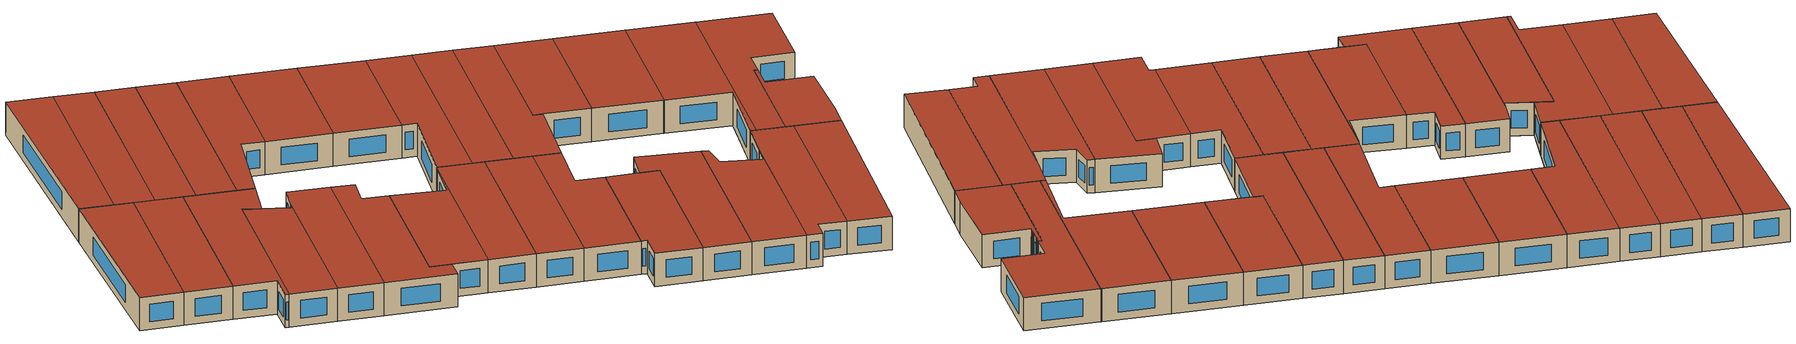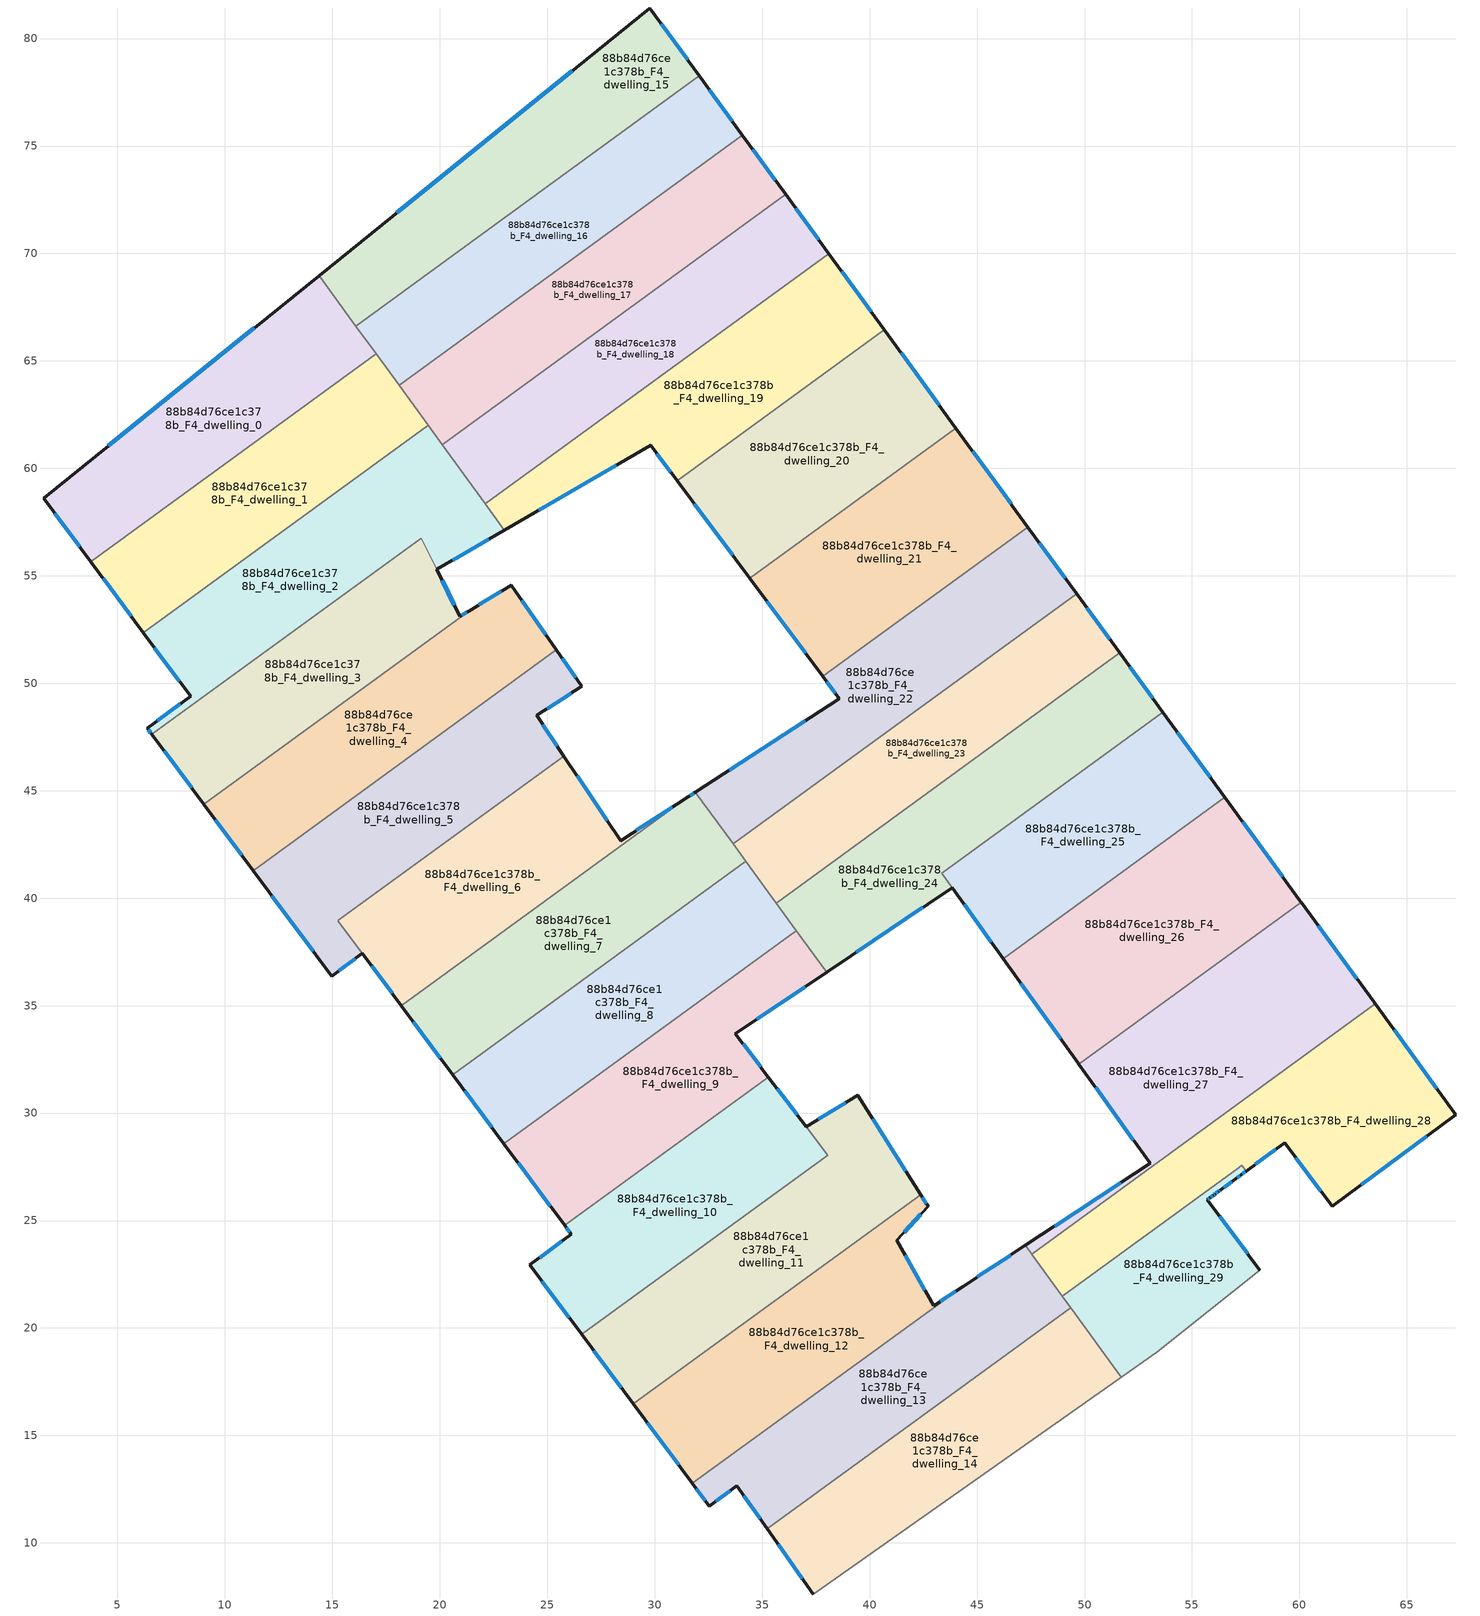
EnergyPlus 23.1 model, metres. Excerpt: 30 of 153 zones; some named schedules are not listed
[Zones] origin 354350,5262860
88b84d76ce1c378b_F4_dwelling_0
 floor to 88b84d76ce1c378b_F3_dwelling_0 (EU_floor_Construction): 14.38,68.97 17.04,65.33 3.76,55.65 1.56,58.61 z12
 wall outside (EU_wall_Construction): 14.38,68.97 1.56,58.61 3.76,55.65 z12:15
 wall to 88b84d76ce1c378b_F4_dwelling_1 (EU_wall_Construction): 3.76,55.65 17.04,65.33 z12:15
 wall to 88b84d76ce1c378b_F4_dwelling_15 (EU_wall_Construction): 16.09,66.62 14.38,68.97 z12:15
 wall to 88b84d76ce1c378b_F4_dwelling_16 (EU_wall_Construction): 17.04,65.33 16.09,66.62 z12:15
 window (EU_Window_Construction): 2.08,57.91 3.24,56.35 / 11.37,66.54 4.57,61.04 z12.7:14.3
 roof outside (EU_roof_Construction): 17.04,65.33 14.38,68.97 1.56,58.61 3.76,55.65 z15
88b84d76ce1c378b_F4_dwelling_1
 floor to 88b84d76ce1c378b_F3_dwelling_1 (EU_floor_Construction): 17.04,65.33 19.46,62.01 6.21,52.36 3.76,55.65 z12
 wall outside (EU_wall_Construction): 3.76,55.65 6.21,52.36 z12:15
 wall to 88b84d76ce1c378b_F4_dwelling_2 (EU_wall_Construction): 6.21,52.36 19.46,62.01 z12:15
 wall to 88b84d76ce1c378b_F4_dwelling_17 (EU_wall_Construction): 19.46,62.01 18.1,63.87 z12:15
 wall to 88b84d76ce1c378b_F4_dwelling_16 (EU_wall_Construction): 18.1,63.87 17.04,65.33 z12:15
 window (EU_Window_Construction): 4.33,54.88 5.63,53.13 z12.7:14.3
 roof outside (EU_roof_Construction): 19.46,62.01 17.04,65.33 3.76,55.65 6.21,52.36 z15
88b84d76ce1c378b_F4_dwelling_10
 floor to 88b84d76ce1c378b_F3_dwelling_10 (EU_floor_Construction): 37.05,29.37 38.05,28.05 26.59,19.71 24.19,22.94 26.12,24.36 25.81,24.77 35.29,31.67 z12
 wall outside (EU_wall_Construction): 25.81,24.77 26.12,24.36 24.19,22.94 26.59,19.71 / 37.04,29.37 35.29,31.67 z12:15
 wall to 88b84d76ce1c378b_F4_dwelling_9 (EU_wall_Construction): 35.29,31.67 25.81,24.77 z12:15
 wall to 88b84d76ce1c378b_F4_dwelling_11 (EU_wall_Construction): 26.59,19.71 38.05,28.05 37.05,29.37 z12:15
 window (EU_Window_Construction): 24.75,22.18 26.03,20.46 / 25.66,24.02 24.64,23.27 / 25.88,24.67 26.04,24.45 / 36.63,29.91 35.7,31.13 z12.7:14.3
 roof outside (EU_roof_Construction): 38.05,28.05 37.05,29.37 35.29,31.67 25.81,24.77 26.12,24.36 24.19,22.94 26.59,19.71 z15
88b84d76ce1c378b_F4_dwelling_11
 floor to 88b84d76ce1c378b_F3_dwelling_11 (EU_floor_Construction): 39.45,30.82 42.37,26.2 29,16.46 26.59,19.71 38.05,28.05 37.05,29.37 z12
 wall outside (EU_wall_Construction): 26.59,19.71 29,16.46 / 42.37,26.2 39.45,30.82 37.05,29.37 z12:15
 wall to 88b84d76ce1c378b_F4_dwelling_12 (EU_wall_Construction): 29,16.46 42.37,26.2 z12:15
 window (EU_Window_Construction): 27.16,18.94 28.44,17.23 / 38.88,30.48 37.61,29.71 / 41.69,27.29 40.13,29.74 z12.7:14.3
 roof outside (EU_roof_Construction): 42.37,26.2 39.45,30.82 37.05,29.37 38.05,28.05 26.59,19.71 29,16.46 z15
88b84d76ce1c378b_F4_dwelling_12
 floor to 88b84d76ce1c378b_F3_dwelling_12 (EU_floor_Construction): 42.72,25.66 41.26,24.09 42.98,21.04 44.33,21.92 31.75,12.76 29,16.46 42.37,26.2 z12
 wall outside (EU_wall_Construction): 44.33,21.92 42.98,21.04 41.26,24.09 42.72,25.66 42.37,26.2 / 29,16.46 31.75,12.76 z12:15
 wall to 88b84d76ce1c378b_F4_dwelling_13 (EU_wall_Construction): 31.75,12.76 44.33,21.92 z12:15
 window (EU_Window_Construction): 41.6,24.46 42.38,25.29 / 42.58,21.75 41.67,23.37 / 44.01,21.71 43.3,21.24 / 29.65,15.59 31.11,13.63 / 42.64,25.78 42.45,26.07 z12.7:14.3
 roof outside (EU_roof_Construction): 42.98,21.04 41.26,24.09 42.72,25.66 42.37,26.2 29,16.46 31.75,12.76 44.33,21.92 z15
88b84d76ce1c378b_F4_dwelling_13
 floor to 88b84d76ce1c378b_F3_dwelling_13 (EU_floor_Construction): 47.25,23.84 49.37,20.94 35.23,10.65 33.82,12.66 32.54,11.71 31.75,12.76 44.33,21.92 z12
 wall outside (EU_wall_Construction): 47.25,23.84 44.33,21.92 / 31.75,12.76 32.54,11.71 33.82,12.66 35.23,10.65 z12:15
 wall to 88b84d76ce1c378b_F4_dwelling_14 (EU_wall_Construction): 35.23,10.65 49.37,20.94 z12:15
 wall to 88b84d76ce1c378b_F4_dwelling_28 (EU_wall_Construction): 48.97,21.48 47.55,23.44 z12:15
 wall to 88b84d76ce1c378b_F4_dwelling_27 (EU_wall_Construction): 47.55,23.44 47.52,23.48 47.25,23.84 z12:15
 wall to 88b84d76ce1c378b_F4_dwelling_29 (EU_wall_Construction): 49.37,20.94 48.97,21.48 z12:15
 window (EU_Window_Construction): 46.56,23.39 45.01,22.37 / 34.15,12.19 34.9,11.12 / 32.84,11.93 33.52,12.43 / 31.94,12.52 32.35,11.96 z12.7:14.3
 roof outside (EU_roof_Construction): 49.37,20.94 47.25,23.84 44.33,21.92 31.75,12.76 32.54,11.71 33.82,12.66 35.23,10.65 z15
88b84d76ce1c378b_F4_dwelling_14
 floor to 88b84d76ce1c378b_F3_dwelling_14 (EU_floor_Construction): 49.37,20.94 51.72,17.71 37.37,7.62 35.23,10.65 z12
 wall outside (EU_wall_Construction): 35.23,10.65 37.37,7.62 z12:15
 wall adiabatic (EU_wall_Construction): 37.37,7.62 51.72,17.71 z12:15
 wall to 88b84d76ce1c378b_F4_dwelling_29 (EU_wall_Construction): 51.72,17.71 49.37,20.94 z12:15
 window (EU_Window_Construction): 35.74,9.94 36.87,8.33 z12.7:14.3
 roof outside (EU_roof_Construction): 51.72,17.71 49.37,20.94 35.23,10.65 37.37,7.62 z15
88b84d76ce1c378b_F4_dwelling_15
 floor to 88b84d76ce1c378b_F3_dwelling_15 (EU_floor_Construction): 29.77,81.42 32.08,78.26 16.09,66.62 14.38,68.97 z12
 wall outside (EU_wall_Construction): 32.08,78.26 29.77,81.42 14.38,68.97 z12:15
 wall to 88b84d76ce1c378b_F4_dwelling_16 (EU_wall_Construction): 16.09,66.62 32.08,78.26 z12:15
 window (EU_Window_Construction): 26.16,78.5 17.99,71.9 / 31.53,79.01 30.31,80.68 z12.7:14.3
 roof outside (EU_roof_Construction): 32.08,78.26 29.77,81.42 14.38,68.97 16.09,66.62 z15
88b84d76ce1c378b_F4_dwelling_16
 floor to 88b84d76ce1c378b_F3_dwelling_16 (EU_floor_Construction): 32.08,78.26 34.08,75.51 18.1,63.87 16.09,66.62 z12
 wall outside (EU_wall_Construction): 34.08,75.51 32.08,78.26 z12:15
 wall to 88b84d76ce1c378b_F4_dwelling_17 (EU_wall_Construction): 18.1,63.87 34.08,75.51 z12:15
 window (EU_Window_Construction): 33.61,76.15 32.55,77.62 z12.7:14.3
 roof outside (EU_roof_Construction): 34.08,75.51 32.08,78.26 16.09,66.62 18.1,63.87 z15
88b84d76ce1c378b_F4_dwelling_17
 floor to 88b84d76ce1c378b_F3_dwelling_17 (EU_floor_Construction): 34.08,75.51 36.09,72.75 20.11,61.11 18.1,63.87 z12
 wall outside (EU_wall_Construction): 36.09,72.75 34.08,75.51 z12:15
 wall to 88b84d76ce1c378b_F4_dwelling_18 (EU_wall_Construction): 20.11,61.11 36.09,72.75 z12:15
 wall to 88b84d76ce1c378b_F4_dwelling_2 (EU_wall_Construction): 19.46,62.01 20.11,61.11 z12:15
 window (EU_Window_Construction): 35.62,73.4 34.55,74.86 z12.7:14.3
 roof outside (EU_roof_Construction): 36.09,72.75 34.08,75.51 18.1,63.87 20.11,61.11 z15
88b84d76ce1c378b_F4_dwelling_18
 floor to 88b84d76ce1c378b_F3_dwelling_18 (EU_floor_Construction): 36.09,72.75 38.1,70 22.12,58.35 20.11,61.11 z12
 wall outside (EU_wall_Construction): 38.1,70 36.09,72.75 z12:15
 wall to 88b84d76ce1c378b_F4_dwelling_19 (EU_wall_Construction): 22.12,58.35 38.1,70 z12:15
 wall to 88b84d76ce1c378b_F4_dwelling_2 (EU_wall_Construction): 20.11,61.11 22.12,58.35 z12:15
 window (EU_Window_Construction): 37.63,70.64 36.56,72.1 z12.7:14.3
 roof outside (EU_roof_Construction): 38.1,70 36.09,72.75 20.11,61.11 22.12,58.35 z15
88b84d76ce1c378b_F4_dwelling_19
 floor to 88b84d76ce1c378b_F3_dwelling_19 (EU_floor_Construction): 38.1,70 40.68,66.45 31.04,59.43 29.82,61.07 23.01,57.13 22.12,58.35 z12
 wall outside (EU_wall_Construction): 40.68,66.45 38.1,70 / 23.01,57.13 29.82,61.07 31.04,59.43 z12:15
 wall to 88b84d76ce1c378b_F4_dwelling_20 (EU_wall_Construction): 31.04,59.43 40.68,66.45 z12:15
 wall to 88b84d76ce1c378b_F4_dwelling_2 (EU_wall_Construction): 22.12,58.35 23.01,57.13 z12:15
 window (EU_Window_Construction): 40.07,67.28 38.7,69.16 / 30.1,60.69 30.75,59.82 / 24.61,58.06 28.22,60.15 z12.7:14.3
 roof outside (EU_roof_Construction): 40.68,66.45 38.1,70 22.12,58.35 23.01,57.13 29.82,61.07 31.04,59.43 z15
88b84d76ce1c378b_F4_dwelling_2
 floor to 88b84d76ce1c378b_F3_dwelling_2 (EU_floor_Construction): 19.46,62.01 23.01,57.13 19.86,55.3 19.15,56.76 6.6,47.62 6.39,47.91 8.4,49.41 6.21,52.36 z12
 wall outside (EU_wall_Construction): 19.86,55.3 23.01,57.13 / 6.21,52.36 8.4,49.41 6.39,47.91 6.6,47.62 z12:15
 wall to 88b84d76ce1c378b_F4_dwelling_3 (EU_wall_Construction): 19.15,56.76 19.86,55.3 / 6.6,47.62 19.14,56.75 z12:15
 window (EU_Window_Construction): 20.6,55.73 22.27,56.7 / 6.44,47.84 6.55,47.69 / 7.93,49.06 6.86,48.26 / 6.72,51.66 7.88,50.1 z12.7:14.3
 roof outside (EU_roof_Construction): 19.86,55.3 23.01,57.13 19.46,62.01 6.21,52.36 8.4,49.41 6.39,47.91 6.6,47.62 19.15,56.76 z15
88b84d76ce1c378b_F4_dwelling_20
 floor to 88b84d76ce1c378b_F3_dwelling_20 (EU_floor_Construction): 40.68,66.45 44.02,61.87 34.42,54.88 31.04,59.43 z12
 wall outside (EU_wall_Construction): 31.04,59.43 34.42,54.88 / 44.02,61.87 40.68,66.45 z12:15
 wall to 88b84d76ce1c378b_F4_dwelling_21 (EU_wall_Construction): 34.42,54.88 44.02,61.87 z12:15
 window (EU_Window_Construction): 31.83,58.36 33.63,55.95 / 43.23,62.95 41.46,65.38 z12.7:14.3
 roof outside (EU_roof_Construction): 44.02,61.87 40.68,66.45 31.04,59.43 34.42,54.88 z15
88b84d76ce1c378b_F4_dwelling_21
 floor to 88b84d76ce1c378b_F3_dwelling_21 (EU_floor_Construction): 44.02,61.87 47.37,57.27 37.82,50.32 34.42,54.88 z12
 wall outside (EU_wall_Construction): 34.42,54.88 37.82,50.32 / 47.37,57.27 44.02,61.87 z12:15
 wall to 88b84d76ce1c378b_F4_dwelling_22 (EU_wall_Construction): 37.82,50.32 47.37,57.27 z12:15
 window (EU_Window_Construction): 35.22,53.81 37.02,51.39 / 46.58,58.35 44.8,60.79 z12.7:14.3
 roof outside (EU_roof_Construction): 47.37,57.27 44.02,61.87 34.42,54.88 37.82,50.32 z15
88b84d76ce1c378b_F4_dwelling_22
 floor to 88b84d76ce1c378b_F3_dwelling_22 (EU_floor_Construction): 47.37,57.27 49.63,54.17 33.65,42.53 31.89,44.93 38.58,49.29 37.82,50.32 z12
 wall outside (EU_wall_Construction): 49.63,54.17 47.37,57.27 / 37.82,50.32 38.58,49.29 31.89,44.93 z12:15
 wall to 88b84d76ce1c378b_F4_dwelling_23 (EU_wall_Construction): 33.65,42.53 49.63,54.17 z12:15
 wall to 88b84d76ce1c378b_F4_dwelling_7 (EU_wall_Construction): 31.89,44.93 33.65,42.53 z12:15
 window (EU_Window_Construction): 49.1,54.89 47.9,56.54 / 37.01,48.27 33.46,45.96 / 38,50.08 38.4,49.53 z12.7:14.3
 roof outside (EU_roof_Construction): 49.63,54.17 47.37,57.27 37.82,50.32 38.58,49.29 31.89,44.93 33.65,42.53 z15
88b84d76ce1c378b_F4_dwelling_23
 floor to 88b84d76ce1c378b_F3_dwelling_23 (EU_floor_Construction): 49.63,54.17 51.64,51.41 35.65,39.77 33.65,42.53 z12
 wall outside (EU_wall_Construction): 51.64,51.41 49.63,54.17 z12:15
 wall to 88b84d76ce1c378b_F4_dwelling_24 (EU_wall_Construction): 35.65,39.77 51.64,51.41 z12:15
 wall to 88b84d76ce1c378b_F4_dwelling_8 (EU_wall_Construction): 34.23,41.73 35.65,39.77 z12:15
 wall to 88b84d76ce1c378b_F4_dwelling_7 (EU_wall_Construction): 33.65,42.52 34.23,41.72 z12:15
 window (EU_Window_Construction): 51.16,52.06 50.1,53.52 z12.7:14.3
 roof outside (EU_roof_Construction): 51.64,51.41 49.63,54.17 33.65,42.53 35.65,39.77 z15
88b84d76ce1c378b_F4_dwelling_24
 floor to 88b84d76ce1c378b_F3_dwelling_24 (EU_floor_Construction): 51.64,51.41 53.64,48.65 43.36,41.17 43.84,40.5 38,36.55 35.65,39.77 z12
 wall outside (EU_wall_Construction): 53.64,48.65 51.64,51.41 / 38,36.55 43.84,40.5 z12:15
 wall to 88b84d76ce1c378b_F4_dwelling_25 (EU_wall_Construction): 43.84,40.5 43.36,41.17 53.64,48.65 z12:15
 wall to 88b84d76ce1c378b_F4_dwelling_9 (EU_wall_Construction): 36.58,38.49 38,36.55 z12:15
 wall to 88b84d76ce1c378b_F4_dwelling_8 (EU_wall_Construction): 35.65,39.77 36.58,38.49 z12:15
 window (EU_Window_Construction): 53.17,49.3 52.11,50.76 / 39.37,37.48 42.47,39.57 z12.7:14.3
 roof outside (EU_roof_Construction): 43.84,40.5 43.36,41.17 53.64,48.65 51.64,51.41 35.65,39.77 38,36.55 z15
88b84d76ce1c378b_F4_dwelling_25
 floor to 88b84d76ce1c378b_F3_dwelling_25 (EU_floor_Construction): 53.64,48.65 56.53,44.69 46.22,37.18 43.36,41.17 z12
 wall outside (EU_wall_Construction): 56.53,44.69 53.64,48.65 / 43.84,40.49 46.22,37.18 z12:15
 wall to 88b84d76ce1c378b_F4_dwelling_26 (EU_wall_Construction): 46.22,37.18 56.53,44.69 z12:15
 window (EU_Window_Construction): 55.85,45.62 54.32,47.72 / 44.4,39.71 45.66,37.96 z12.7:14.3
 roof outside (EU_roof_Construction): 56.53,44.69 53.64,48.65 43.36,41.17 46.22,37.18 z15
88b84d76ce1c378b_F4_dwelling_26
 floor to 88b84d76ce1c378b_F3_dwelling_26 (EU_floor_Construction): 56.53,44.69 60.05,39.86 60.08,39.82 49.73,32.28 49.71,32.32 46.22,37.18 z12
 wall outside (EU_wall_Construction): 46.22,37.18 49.71,32.32 49.73,32.28 / 60.08,39.82 60.05,39.86 56.53,44.69 z12:15
 wall to 88b84d76ce1c378b_F4_dwelling_27 (EU_wall_Construction): 49.73,32.28 60.08,39.82 z12:15
 window (EU_Window_Construction): 47.04,36.04 48.89,33.46 / 59.22,40.99 57.36,43.55 z12.7:14.3
 roof outside (EU_roof_Construction): 60.08,39.82 60.05,39.86 56.53,44.69 46.22,37.18 49.71,32.32 49.73,32.28 z15
88b84d76ce1c378b_F4_dwelling_27
 floor to 88b84d76ce1c378b_F3_dwelling_27 (EU_floor_Construction): 60.08,39.82 63.47,35.16 63.5,35.12 63.53,35.08 47.55,23.44 47.52,23.48 47.25,23.84 53.05,27.66 49.73,32.28 z12
 wall outside (EU_wall_Construction): 49.73,32.28 53.05,27.66 47.25,23.84 / 63.53,35.08 63.5,35.12 63.47,35.16 60.08,39.82 z12:15
 wall to 88b84d76ce1c378b_F4_dwelling_28 (EU_wall_Construction): 47.55,23.44 63.53,35.08 z12:15
 window (EU_Window_Construction): 51.69,26.76 48.61,24.74 / 50.51,31.2 52.27,28.74 / 62.67,36.25 60.88,38.72 z12.7:14.3
 roof outside (EU_roof_Construction): 53.05,27.66 47.25,23.84 47.52,23.48 47.55,23.44 63.53,35.08 63.5,35.12 63.47,35.16 60.08,39.82 49.73,32.28 z15
88b84d76ce1c378b_F4_dwelling_28
 floor to 88b84d76ce1c378b_F3_dwelling_28 (EU_floor_Construction): 63.53,35.08 67.28,29.93 61.52,25.67 59.32,28.62 57.53,27.3 57.33,27.57 48.97,21.49 47.55,23.44 z12
 wall outside (EU_wall_Construction): 57.53,27.3 59.32,28.62 61.52,25.67 67.28,29.93 63.53,35.08 z12:15
 wall to 88b84d76ce1c378b_F4_dwelling_29 (EU_wall_Construction): 48.97,21.49 57.17,27.46 57.33,27.57 57.53,27.3 z12:15
 window (EU_Window_Construction): 62.87,26.67 65.93,28.93 / 59.84,27.93 61,26.36 / 57.95,27.61 58.9,28.31 / 66.4,31.14 64.41,33.87 z12.7:14.3
 roof outside (EU_roof_Construction): 61.52,25.67 67.28,29.93 63.53,35.08 47.55,23.44 48.97,21.49 57.33,27.57 57.53,27.3 59.32,28.62 z15
88b84d76ce1c378b_F4_dwelling_29
 floor to 88b84d76ce1c378b_F3_dwelling_29 (EU_floor_Construction): 57.53,27.3 57.28,27.12 57.04,26.95 57.03,26.93 56.32,26.41 56.25,26.36 56.08,26.23 56.01,26.18 55.84,26.05 55.72,25.97 58.16,22.68 53.35,18.87 51.72,17.71 48.97,21.49 57.17,27.46 57.33,27.57 z12
 wall outside (EU_wall_Construction): 58.16,22.68 55.72,25.97 55.84,26.05 56.01,26.18 56.08,26.23 56.25,26.36 56.32,26.41 57.03,26.93 57.04,26.95 57.28,27.12 57.53,27.3 z12:15
 wall adiabatic (EU_wall_Construction): 51.72,17.71 53.35,18.87 58.16,22.68 z12:15
 window (EU_Window_Construction): 57.34,27.16 57.47,27.26 / 57.1,26.99 57.23,27.08 / 56.49,26.53 56.86,26.81 / 56.27,26.37 56.3,26.4 / 56.12,26.26 56.21,26.33 / 56.02,26.19 56.06,26.22 / 55.88,26.08 55.97,26.15 / 55.74,25.99 55.81,26.03 / 57.59,23.45 56.29,25.2 z12.7:14.3
 roof outside (EU_roof_Construction): 53.35,18.87 58.16,22.68 55.72,25.97 55.84,26.05 56.01,26.18 56.08,26.23 56.25,26.36 56.32,26.41 57.03,26.93 57.04,26.95 57.28,27.12 57.53,27.3 57.33,27.57 57.17,27.46 48.97,21.49 51.72,17.71 z15
88b84d76ce1c378b_F4_dwelling_3
 floor to 88b84d76ce1c378b_F3_dwelling_3 (EU_floor_Construction): 19.14,56.75 20.93,53.11 21.35,53.36 9.01,44.38 6.6,47.62 z12
 wall outside (EU_wall_Construction): 6.6,47.62 9.01,44.38 / 21.35,53.36 20.93,53.11 19.86,55.3 z12:15
 wall to 88b84d76ce1c378b_F4_dwelling_4 (EU_wall_Construction): 9.01,44.38 21.35,53.36 z12:15
 window (EU_Window_Construction): 7.17,46.86 8.45,45.14 / 20.68,53.62 20.11,54.79 / 21.25,53.3 21.03,53.17 z12.7:14.3
 roof outside (EU_roof_Construction): 20.93,53.11 19.15,56.76 6.6,47.62 9.01,44.38 21.35,53.36 z15
88b84d76ce1c378b_F4_dwelling_4
 floor to 88b84d76ce1c378b_F3_dwelling_4 (EU_floor_Construction): 23.33,54.56 25.43,51.55 11.32,41.28 9.01,44.38 21.35,53.36 z12
 wall outside (EU_wall_Construction): 25.43,51.55 23.33,54.56 21.35,53.36 / 9.01,44.38 11.32,41.28 z12:15
 wall to 88b84d76ce1c378b_F4_dwelling_5 (EU_wall_Construction): 11.32,41.28 25.43,51.55 z12:15
 window (EU_Window_Construction): 24.93,52.26 23.82,53.86 / 9.55,43.65 10.77,42 / 22.86,54.28 21.81,53.64 z12.7:14.3
 roof outside (EU_roof_Construction): 25.43,51.55 23.33,54.56 21.35,53.36 9.01,44.38 11.32,41.28 z15
88b84d76ce1c378b_F4_dwelling_5
 floor to 88b84d76ce1c378b_F3_dwelling_5 (EU_floor_Construction): 25.43,51.55 26.61,49.87 24.5,48.51 25.77,46.61 15.26,38.96 16.4,37.43 14.96,36.37 11.32,41.28 z12
 wall outside (EU_wall_Construction): 25.77,46.61 24.5,48.51 26.61,49.87 25.43,51.55 / 11.32,41.28 14.96,36.37 16.4,37.43 z12:15
 wall to 88b84d76ce1c378b_F4_dwelling_6 (EU_wall_Construction): 15.27,38.96 25.77,46.61 / 16.4,37.43 15.26,38.96 z12:15
 window (EU_Window_Construction): 26.33,50.26 25.7,51.16 / 25,48.83 26.11,49.55 / 25.47,47.06 24.8,48.06 / 15.3,36.62 16.06,37.18 / 12.17,40.12 14.1,37.52 z12.7:14.3
 roof outside (EU_roof_Construction): 16.4,37.43 15.26,38.96 25.77,46.61 24.5,48.51 26.61,49.87 25.43,51.55 11.32,41.28 14.96,36.37 z15
88b84d76ce1c378b_F4_dwelling_6
 floor to 88b84d76ce1c378b_F3_dwelling_6 (EU_floor_Construction): 31.57,44.72 18.21,35 15.27,38.96 25.77,46.61 28.41,42.67 z12
 wall outside (EU_wall_Construction): 31.57,44.72 28.41,42.67 25.77,46.61 / 16.4,37.43 18.21,35 z12:15
 wall to 88b84d76ce1c378b_F4_dwelling_7 (EU_wall_Construction): 18.21,35 31.57,44.72 z12:15
 window (EU_Window_Construction): 27.79,43.6 26.39,45.69 / 30.82,44.24 29.15,43.15 / 16.82,36.86 17.78,35.57 z12.7:14.3
 roof outside (EU_roof_Construction): 28.41,42.67 25.77,46.61 15.27,38.96 18.21,35 31.57,44.72 z15
88b84d76ce1c378b_F4_dwelling_7
 floor to 88b84d76ce1c378b_F3_dwelling_7 (EU_floor_Construction): 31.89,44.93 34.23,41.72 20.59,31.79 18.21,35 31.57,44.72 z12
 wall outside (EU_wall_Construction): 18.21,35 20.59,31.79 / 31.89,44.93 31.57,44.72 z12:15
 wall to 88b84d76ce1c378b_F4_dwelling_8 (EU_wall_Construction): 20.59,31.79 34.23,41.72 z12:15
 window (EU_Window_Construction): 18.77,34.24 20.03,32.54 / 31.81,44.89 31.64,44.77 z12.7:14.3
 roof outside (EU_roof_Construction): 34.23,41.72 31.89,44.93 31.57,44.72 18.21,35 20.59,31.79 z15
88b84d76ce1c378b_F4_dwelling_8
 floor to 88b84d76ce1c378b_F3_dwelling_8 (EU_floor_Construction): 34.23,41.72 36.58,38.49 22.98,28.58 20.59,31.79 z12
 wall outside (EU_wall_Construction): 20.59,31.79 22.98,28.58 z12:15
 wall to 88b84d76ce1c378b_F4_dwelling_9 (EU_wall_Construction): 22.98,28.58 36.58,38.49 z12:15
 window (EU_Window_Construction): 21.15,31.04 22.42,29.34 z12.7:14.3
 roof outside (EU_roof_Construction): 36.58,38.49 34.23,41.72 20.59,31.79 22.98,28.58 z15
88b84d76ce1c378b_F4_dwelling_9
 floor to 88b84d76ce1c378b_F3_dwelling_9 (EU_floor_Construction): 36.58,38.49 38,36.55 33.76,33.69 35.29,31.67 25.81,24.77 22.98,28.58 z12
 wall outside (EU_wall_Construction): 35.29,31.67 33.76,33.69 38,36.55 / 22.98,28.58 25.81,24.77 z12:15
 window (EU_Window_Construction): 34.75,34.36 37,35.88 / 34.93,32.15 34.11,33.21 / 23.64,27.69 25.14,25.67 z12.7:14.3
 roof outside (EU_roof_Construction): 35.29,31.67 33.76,33.69 38,36.55 36.58,38.49 22.98,28.58 25.81,24.77 z15
[Building]
EU S2 Campaign: North Axis=0; Terrain=City; Solar Distribution=FullExterior
[Site:Location]
Budapest.Ferenc.Liszt.Intl.AP: Latitude=47.437; Longitude=19.256; Time Zone=1; Elevation=185
[SizingPeriod:WeatherFileDays]
AnnualSizingPeriod: Begin Month=1; Begin Day of Month=1; End Month=12; End Day of Month=31; Day of Week for Start Day=Monday; Use Weather File Daylight Saving Period=No; Use Weather File Rain and Snow Indicators=No
[MATERIAL]
EU_InternalMass_Material: Roughness=MediumRough; Thickness=0.1; Conductivity=1; Density=1800; Specific Heat=900; Thermal Absorptance=0.9; Solar Absorptance=0.7; Visible Absorptance=0.7
[MATERIAL:NOMASS] Roughness=MediumRough; Thermal Absorptance=0.9; Solar Absorptance=0.7; Visible Absorptance=0.7
Name | Thermal Resistance
EU_wall_NoMass | 0.832559
EU_roof_NoMass | 1.39638
EU_floor_NoMass | 0.872794
[WINDOWMATERIAL:SIMPLEGLAZINGSYSTEM]
EU_Window_SimpleGlazing: UFactor=2.79869; Solar Heat Gain Coefficient=0.75; Visible Transmittance=0.75
[CONSTRUCTION]
EU_wall_Construction: EU_wall_NoMass
EU_roof_Construction: EU_roof_NoMass
EU_floor_Construction: EU_floor_NoMass
EU_Window_Construction: EU_Window_SimpleGlazing
EU_InternalMass_Construction: EU_InternalMass_Material
[ZONE] Type=1; Multiplier=1; Ceiling Height=autocalculate; Floor Area=autocalculate; Part of Total Floor Area=Yes
Name | Volume
88b84d76ce1c378b_F4_dwelling_0; 88b84d76ce1c378b_F4_dwelling_19 | 202.233
88b84d76ce1c378b_F4_dwelling_1 | 202.217
88b84d76ce1c378b_F4_dwelling_10 | 189.614
88b84d76ce1c378b_F4_dwelling_11 | 214.861
88b84d76ce1c378b_F4_dwelling_12 | 202.218
88b84d76ce1c378b_F4_dwelling_13 | 202.265
88b84d76ce1c378b_F4_dwelling_14 | 202.21
88b84d76ce1c378b_F4_dwelling_15 | 202.184
88b84d76ce1c378b_F4_dwelling_16 | 202.313
88b84d76ce1c378b_F4_dwelling_17 | 202.264
88b84d76ce1c378b_F4_dwelling_18 | 202.229
88b84d76ce1c378b_F4_dwelling_2 | 220.923
88b84d76ce1c378b_F4_dwelling_20 | 202.245
88b84d76ce1c378b_F4_dwelling_21 | 202.213
88b84d76ce1c378b_F4_dwelling_22 | 202.254
88b84d76ce1c378b_F4_dwelling_23 | 202.243
88b84d76ce1c378b_F4_dwelling_24 | 216.991
88b84d76ce1c378b_F4_dwelling_25 | 187.473
88b84d76ce1c378b_F4_dwelling_26 | 231.025
88b84d76ce1c378b_F4_dwelling_27 | 232.389
88b84d76ce1c378b_F4_dwelling_28 | 231.377
88b84d76ce1c378b_F4_dwelling_29 | 114.178
88b84d76ce1c378b_F4_dwelling_3 | 183.533
88b84d76ce1c378b_F4_dwelling_4 | 202.275
88b84d76ce1c378b_F4_dwelling_5 | 212.478
88b84d76ce1c378b_F4_dwelling_6 | 191.953
88b84d76ce1c378b_F4_dwelling_7 | 202.268
88b84d76ce1c378b_F4_dwelling_8 | 202.195
88b84d76ce1c378b_F4_dwelling_9 | 202.285
[INTERNALMASS] Construction=EU_InternalMass_Construction
Name | Zone or ZoneList | Surface Area
88b84d76ce1c378b_F4_dwelling_0_EU_InternalMass | 88b84d76ce1c378b_F4_dwelling_0 | 67.411
88b84d76ce1c378b_F4_dwelling_1_EU_InternalMass | 88b84d76ce1c378b_F4_dwelling_1 | 67.4058
88b84d76ce1c378b_F4_dwelling_2_EU_InternalMass | 88b84d76ce1c378b_F4_dwelling_2 | 73.6412
88b84d76ce1c378b_F4_dwelling_3_EU_InternalMass | 88b84d76ce1c378b_F4_dwelling_3 | 61.188
88b84d76ce1c378b_F4_dwelling_4_EU_InternalMass | 88b84d76ce1c378b_F4_dwelling_4 | 67.425
88b84d76ce1c378b_F4_dwelling_5_EU_InternalMass | 88b84d76ce1c378b_F4_dwelling_5 | 70.8264
88b84d76ce1c378b_F4_dwelling_6_EU_InternalMass | 88b84d76ce1c378b_F4_dwelling_6 | 63.996
88b84d76ce1c378b_F4_dwelling_7_EU_InternalMass | 88b84d76ce1c378b_F4_dwelling_7 | 67.4227
88b84d76ce1c378b_F4_dwelling_8_EU_InternalMass | 88b84d76ce1c378b_F4_dwelling_8 | 67.3982
88b84d76ce1c378b_F4_dwelling_9_EU_InternalMass | 88b84d76ce1c378b_F4_dwelling_9 | 67.4285
88b84d76ce1c378b_F4_dwelling_10_EU_InternalMass | 88b84d76ce1c378b_F4_dwelling_10 | 63.2088
88b84d76ce1c378b_F4_dwelling_11_EU_InternalMass | 88b84d76ce1c378b_F4_dwelling_11 | 71.621
88b84d76ce1c378b_F4_dwelling_12_EU_InternalMass | 88b84d76ce1c378b_F4_dwelling_12 | 67.4059
88b84d76ce1c378b_F4_dwelling_13_EU_InternalMass | 88b84d76ce1c378b_F4_dwelling_13 | 67.422
88b84d76ce1c378b_F4_dwelling_14_EU_InternalMass | 88b84d76ce1c378b_F4_dwelling_14 | 67.4032
88b84d76ce1c378b_F4_dwelling_15_EU_InternalMass | 88b84d76ce1c378b_F4_dwelling_15 | 67.3948
88b84d76ce1c378b_F4_dwelling_16_EU_InternalMass | 88b84d76ce1c378b_F4_dwelling_16 | 67.4375
88b84d76ce1c378b_F4_dwelling_17_EU_InternalMass | 88b84d76ce1c378b_F4_dwelling_17 | 67.4215
88b84d76ce1c378b_F4_dwelling_18_EU_InternalMass | 88b84d76ce1c378b_F4_dwelling_18 | 67.4099
88b84d76ce1c378b_F4_dwelling_19_EU_InternalMass | 88b84d76ce1c378b_F4_dwelling_19 | 67.4109
88b84d76ce1c378b_F4_dwelling_20_EU_InternalMass | 88b84d76ce1c378b_F4_dwelling_20 | 67.4153
88b84d76ce1c378b_F4_dwelling_21_EU_InternalMass | 88b84d76ce1c378b_F4_dwelling_21 | 67.4044
88b84d76ce1c378b_F4_dwelling_22_EU_InternalMass | 88b84d76ce1c378b_F4_dwelling_22 | 67.418
88b84d76ce1c378b_F4_dwelling_23_EU_InternalMass | 88b84d76ce1c378b_F4_dwelling_23 | 67.4143
88b84d76ce1c378b_F4_dwelling_24_EU_InternalMass | 88b84d76ce1c378b_F4_dwelling_24 | 72.3303
88b84d76ce1c378b_F4_dwelling_25_EU_InternalMass | 88b84d76ce1c378b_F4_dwelling_25 | 62.4922
88b84d76ce1c378b_F4_dwelling_26_EU_InternalMass | 88b84d76ce1c378b_F4_dwelling_26 | 77.0145
88b84d76ce1c378b_F4_dwelling_27_EU_InternalMass | 88b84d76ce1c378b_F4_dwelling_27 | 77.4618
88b84d76ce1c378b_F4_dwelling_28_EU_InternalMass | 88b84d76ce1c378b_F4_dwelling_28 | 77.1241
88b84d76ce1c378b_F4_dwelling_29_EU_InternalMass | 88b84d76ce1c378b_F4_dwelling_29 | 38.0586
[OTHEREQUIPMENT] Fuel Type=Electricity; Design Level Calculation Method=Watts/Area; Power per Zone Floor Area=1; Fraction Latent=0; Fraction Radiant=0; Fraction Lost=0; Carbon Dioxide Generation Rate=0; EndUse Subcategory=EU_Step8_InternalGains
Name | Zone or ZoneList or Space or SpaceList | Schedule
EU_Step8_InternalGain_88b84d76ce1c378b_F4_dwelling_0_f000 | 88b84d76ce1c378b_F4_dwelling_0 | EU_Step8_GainSchedule_88b84d76ce1c378b_F4_dwelling_0_f000
EU_Step8_InternalGain_88b84d76ce1c378b_F4_dwelling_1_f000 | 88b84d76ce1c378b_F4_dwelling_1 | EU_Step8_GainSchedule_88b84d76ce1c378b_F4_dwelling_1_f000
EU_Step8_InternalGain_88b84d76ce1c378b_F4_dwelling_2_f000 | 88b84d76ce1c378b_F4_dwelling_2 | EU_Step8_GainSchedule_88b84d76ce1c378b_F4_dwelling_2_f000
EU_Step8_InternalGain_88b84d76ce1c378b_F4_dwelling_3_f000 | 88b84d76ce1c378b_F4_dwelling_3 | EU_Step8_GainSchedule_88b84d76ce1c378b_F4_dwelling_3_f000
EU_Step8_InternalGain_88b84d76ce1c378b_F4_dwelling_4_f000 | 88b84d76ce1c378b_F4_dwelling_4 | EU_Step8_GainSchedule_88b84d76ce1c378b_F4_dwelling_4_f000
EU_Step8_InternalGain_88b84d76ce1c378b_F4_dwelling_5_f000 | 88b84d76ce1c378b_F4_dwelling_5 | EU_Step8_GainSchedule_88b84d76ce1c378b_F4_dwelling_5_f000
EU_Step8_InternalGain_88b84d76ce1c378b_F4_dwelling_6_f000 | 88b84d76ce1c378b_F4_dwelling_6 | EU_Step8_GainSchedule_88b84d76ce1c378b_F4_dwelling_6_f000
EU_Step8_InternalGain_88b84d76ce1c378b_F4_dwelling_7_f000 | 88b84d76ce1c378b_F4_dwelling_7 | EU_Step8_GainSchedule_88b84d76ce1c378b_F4_dwelling_7_f000
EU_Step8_InternalGain_88b84d76ce1c378b_F4_dwelling_8_f000 | 88b84d76ce1c378b_F4_dwelling_8 | EU_Step8_GainSchedule_88b84d76ce1c378b_F4_dwelling_8_f000
EU_Step8_InternalGain_88b84d76ce1c378b_F4_dwelling_9_f000 | 88b84d76ce1c378b_F4_dwelling_9 | EU_Step8_GainSchedule_88b84d76ce1c378b_F4_dwelling_9_f000
EU_Step8_InternalGain_88b84d76ce1c378b_F4_dwelling_10_f000 | 88b84d76ce1c378b_F4_dwelling_10 | EU_Step8_GainSchedule_88b84d76ce1c378b_F4_dwelling_10_f000
EU_Step8_InternalGain_88b84d76ce1c378b_F4_dwelling_11_f000 | 88b84d76ce1c378b_F4_dwelling_11 | EU_Step8_GainSchedule_88b84d76ce1c378b_F4_dwelling_11_f000
EU_Step8_InternalGain_88b84d76ce1c378b_F4_dwelling_12_f000 | 88b84d76ce1c378b_F4_dwelling_12 | EU_Step8_GainSchedule_88b84d76ce1c378b_F4_dwelling_12_f000
EU_Step8_InternalGain_88b84d76ce1c378b_F4_dwelling_13_f000 | 88b84d76ce1c378b_F4_dwelling_13 | EU_Step8_GainSchedule_88b84d76ce1c378b_F4_dwelling_13_f000
EU_Step8_InternalGain_88b84d76ce1c378b_F4_dwelling_14_f000 | 88b84d76ce1c378b_F4_dwelling_14 | EU_Step8_GainSchedule_88b84d76ce1c378b_F4_dwelling_14_f000
EU_Step8_InternalGain_88b84d76ce1c378b_F4_dwelling_15_f000 | 88b84d76ce1c378b_F4_dwelling_15 | EU_Step8_GainSchedule_88b84d76ce1c378b_F4_dwelling_15_f000
EU_Step8_InternalGain_88b84d76ce1c378b_F4_dwelling_16_f000 | 88b84d76ce1c378b_F4_dwelling_16 | EU_Step8_GainSchedule_88b84d76ce1c378b_F4_dwelling_16_f000
EU_Step8_InternalGain_88b84d76ce1c378b_F4_dwelling_17_f000 | 88b84d76ce1c378b_F4_dwelling_17 | EU_Step8_GainSchedule_88b84d76ce1c378b_F4_dwelling_17_f000
EU_Step8_InternalGain_88b84d76ce1c378b_F4_dwelling_18_f000 | 88b84d76ce1c378b_F4_dwelling_18 | EU_Step8_GainSchedule_88b84d76ce1c378b_F4_dwelling_18_f000
EU_Step8_InternalGain_88b84d76ce1c378b_F4_dwelling_19_f000 | 88b84d76ce1c378b_F4_dwelling_19 | EU_Step8_GainSchedule_88b84d76ce1c378b_F4_dwelling_19_f000
EU_Step8_InternalGain_88b84d76ce1c378b_F4_dwelling_20_f000 | 88b84d76ce1c378b_F4_dwelling_20 | EU_Step8_GainSchedule_88b84d76ce1c378b_F4_dwelling_20_f000
EU_Step8_InternalGain_88b84d76ce1c378b_F4_dwelling_21_f000 | 88b84d76ce1c378b_F4_dwelling_21 | EU_Step8_GainSchedule_88b84d76ce1c378b_F4_dwelling_21_f000
EU_Step8_InternalGain_88b84d76ce1c378b_F4_dwelling_22_f000 | 88b84d76ce1c378b_F4_dwelling_22 | EU_Step8_GainSchedule_88b84d76ce1c378b_F4_dwelling_22_f000
EU_Step8_InternalGain_88b84d76ce1c378b_F4_dwelling_23_f000 | 88b84d76ce1c378b_F4_dwelling_23 | EU_Step8_GainSchedule_88b84d76ce1c378b_F4_dwelling_23_f000
EU_Step8_InternalGain_88b84d76ce1c378b_F4_dwelling_24_f000 | 88b84d76ce1c378b_F4_dwelling_24 | EU_Step8_GainSchedule_88b84d76ce1c378b_F4_dwelling_24_f000
EU_Step8_InternalGain_88b84d76ce1c378b_F4_dwelling_25_f000 | 88b84d76ce1c378b_F4_dwelling_25 | EU_Step8_GainSchedule_88b84d76ce1c378b_F4_dwelling_25_f000
EU_Step8_InternalGain_88b84d76ce1c378b_F4_dwelling_26_f000 | 88b84d76ce1c378b_F4_dwelling_26 | EU_Step8_GainSchedule_88b84d76ce1c378b_F4_dwelling_26_f000
EU_Step8_InternalGain_88b84d76ce1c378b_F4_dwelling_27_f000 | 88b84d76ce1c378b_F4_dwelling_27 | EU_Step8_GainSchedule_88b84d76ce1c378b_F4_dwelling_27_f000
EU_Step8_InternalGain_88b84d76ce1c378b_F4_dwelling_28_f000 | 88b84d76ce1c378b_F4_dwelling_28 | EU_Step8_GainSchedule_88b84d76ce1c378b_F4_dwelling_28_f000
EU_Step8_InternalGain_88b84d76ce1c378b_F4_dwelling_29_f000 | 88b84d76ce1c378b_F4_dwelling_29 | EU_Step8_GainSchedule_88b84d76ce1c378b_F4_dwelling_29_f000
[ZONEVENTILATION:DESIGNFLOWRATE] Schedule=EU_AlwaysOn; Design Flow Rate Calculation Method=AirChanges/Hour; Air Changes per Hour=0.475469; Ventilation Type=Natural; Fan Pressure Rise=0; Fan Total Efficiency=1; Constant Term Coefficient=1; Temperature Term Coefficient=0; Velocity Term Coefficient=0; Velocity Squared Term Coefficient=0; Minimum Indoor Temperature=-100; Maximum Indoor Temperature=100; Delta Temperature=-100; Minimum Outdoor Temperature=-100; Maximum Outdoor Temperature=100; Maximum Wind Speed=40
Name | Zone or ZoneList or Space or SpaceList
EU_ConstantAir_88b84d76ce1c378b_F4_dwelling_0 | 88b84d76ce1c378b_F4_dwelling_0
EU_ConstantAir_88b84d76ce1c378b_F4_dwelling_1 | 88b84d76ce1c378b_F4_dwelling_1
EU_ConstantAir_88b84d76ce1c378b_F4_dwelling_2 | 88b84d76ce1c378b_F4_dwelling_2
EU_ConstantAir_88b84d76ce1c378b_F4_dwelling_3 | 88b84d76ce1c378b_F4_dwelling_3
EU_ConstantAir_88b84d76ce1c378b_F4_dwelling_4 | 88b84d76ce1c378b_F4_dwelling_4
EU_ConstantAir_88b84d76ce1c378b_F4_dwelling_5 | 88b84d76ce1c378b_F4_dwelling_5
EU_ConstantAir_88b84d76ce1c378b_F4_dwelling_6 | 88b84d76ce1c378b_F4_dwelling_6
EU_ConstantAir_88b84d76ce1c378b_F4_dwelling_7 | 88b84d76ce1c378b_F4_dwelling_7
EU_ConstantAir_88b84d76ce1c378b_F4_dwelling_8 | 88b84d76ce1c378b_F4_dwelling_8
EU_ConstantAir_88b84d76ce1c378b_F4_dwelling_9 | 88b84d76ce1c378b_F4_dwelling_9
EU_ConstantAir_88b84d76ce1c378b_F4_dwelling_10 | 88b84d76ce1c378b_F4_dwelling_10
EU_ConstantAir_88b84d76ce1c378b_F4_dwelling_11 | 88b84d76ce1c378b_F4_dwelling_11
EU_ConstantAir_88b84d76ce1c378b_F4_dwelling_12 | 88b84d76ce1c378b_F4_dwelling_12
EU_ConstantAir_88b84d76ce1c378b_F4_dwelling_13 | 88b84d76ce1c378b_F4_dwelling_13
EU_ConstantAir_88b84d76ce1c378b_F4_dwelling_14 | 88b84d76ce1c378b_F4_dwelling_14
EU_ConstantAir_88b84d76ce1c378b_F4_dwelling_15 | 88b84d76ce1c378b_F4_dwelling_15
EU_ConstantAir_88b84d76ce1c378b_F4_dwelling_16 | 88b84d76ce1c378b_F4_dwelling_16
EU_ConstantAir_88b84d76ce1c378b_F4_dwelling_17 | 88b84d76ce1c378b_F4_dwelling_17
EU_ConstantAir_88b84d76ce1c378b_F4_dwelling_18 | 88b84d76ce1c378b_F4_dwelling_18
EU_ConstantAir_88b84d76ce1c378b_F4_dwelling_19 | 88b84d76ce1c378b_F4_dwelling_19
EU_ConstantAir_88b84d76ce1c378b_F4_dwelling_20 | 88b84d76ce1c378b_F4_dwelling_20
EU_ConstantAir_88b84d76ce1c378b_F4_dwelling_21 | 88b84d76ce1c378b_F4_dwelling_21
EU_ConstantAir_88b84d76ce1c378b_F4_dwelling_22 | 88b84d76ce1c378b_F4_dwelling_22
EU_ConstantAir_88b84d76ce1c378b_F4_dwelling_23 | 88b84d76ce1c378b_F4_dwelling_23
EU_ConstantAir_88b84d76ce1c378b_F4_dwelling_24 | 88b84d76ce1c378b_F4_dwelling_24
EU_ConstantAir_88b84d76ce1c378b_F4_dwelling_25 | 88b84d76ce1c378b_F4_dwelling_25
EU_ConstantAir_88b84d76ce1c378b_F4_dwelling_26 | 88b84d76ce1c378b_F4_dwelling_26
EU_ConstantAir_88b84d76ce1c378b_F4_dwelling_27 | 88b84d76ce1c378b_F4_dwelling_27
EU_ConstantAir_88b84d76ce1c378b_F4_dwelling_28 | 88b84d76ce1c378b_F4_dwelling_28
EU_ConstantAir_88b84d76ce1c378b_F4_dwelling_29 | 88b84d76ce1c378b_F4_dwelling_29
[HVACTEMPLATE:ZONE:IDEALLOADSAIRSYSTEM] System Availability Schedule=EU_AlwaysOn; Maximum Heating Supply Air Temperature=50; Minimum Cooling Supply Air Temperature=13; Maximum Heating Supply Air Humidity Ratio=0.0156; Minimum Cooling Supply Air Humidity Ratio=0.0077; Heating Limit=NoLimit; Cooling Limit=NoLimit; Heating Availability Schedule=EU_AlwaysOn; Cooling Availability Schedule=EU_CoolingOff; Dehumidification Control Type=ConstantSensibleHeatRatio; Cooling Sensible Heat Ratio=0.7; Dehumidification Setpoint=60; Humidification Control Type=None; Humidification Setpoint=30; Outdoor Air Method=None; Outdoor Air Flow Rate per Person=0.00944; Outdoor Air Flow Rate per Zone Floor Area=0; Outdoor Air Flow Rate per Zone=0; Demand Controlled Ventilation Type=None; Outdoor Air Economizer Type=NoEconomizer; Heat Recovery Type=None; Sensible Heat Recovery Effectiveness=0.7; Latent Heat Recovery Effectiveness=0.65
Name | Template Thermostat
88b84d76ce1c378b_F4_dwelling_0 | EU_HeatOnly_88b84d76ce1c378b_F4_dwelling_0
88b84d76ce1c378b_F4_dwelling_1 | EU_HeatOnly_88b84d76ce1c378b_F4_dwelling_1
88b84d76ce1c378b_F4_dwelling_2 | EU_HeatOnly_88b84d76ce1c378b_F4_dwelling_2
88b84d76ce1c378b_F4_dwelling_3 | EU_HeatOnly_88b84d76ce1c378b_F4_dwelling_3
88b84d76ce1c378b_F4_dwelling_4 | EU_HeatOnly_88b84d76ce1c378b_F4_dwelling_4
88b84d76ce1c378b_F4_dwelling_5 | EU_HeatOnly_88b84d76ce1c378b_F4_dwelling_5
88b84d76ce1c378b_F4_dwelling_6 | EU_HeatOnly_88b84d76ce1c378b_F4_dwelling_6
88b84d76ce1c378b_F4_dwelling_7 | EU_HeatOnly_88b84d76ce1c378b_F4_dwelling_7
88b84d76ce1c378b_F4_dwelling_8 | EU_HeatOnly_88b84d76ce1c378b_F4_dwelling_8
88b84d76ce1c378b_F4_dwelling_9 | EU_HeatOnly_88b84d76ce1c378b_F4_dwelling_9
88b84d76ce1c378b_F4_dwelling_10 | EU_HeatOnly_88b84d76ce1c378b_F4_dwelling_10
88b84d76ce1c378b_F4_dwelling_11 | EU_HeatOnly_88b84d76ce1c378b_F4_dwelling_11
88b84d76ce1c378b_F4_dwelling_12 | EU_HeatOnly_88b84d76ce1c378b_F4_dwelling_12
88b84d76ce1c378b_F4_dwelling_13 | EU_HeatOnly_88b84d76ce1c378b_F4_dwelling_13
88b84d76ce1c378b_F4_dwelling_14 | EU_HeatOnly_88b84d76ce1c378b_F4_dwelling_14
88b84d76ce1c378b_F4_dwelling_15 | EU_HeatOnly_88b84d76ce1c378b_F4_dwelling_15
88b84d76ce1c378b_F4_dwelling_16 | EU_HeatOnly_88b84d76ce1c378b_F4_dwelling_16
88b84d76ce1c378b_F4_dwelling_17 | EU_HeatOnly_88b84d76ce1c378b_F4_dwelling_17
88b84d76ce1c378b_F4_dwelling_18 | EU_HeatOnly_88b84d76ce1c378b_F4_dwelling_18
88b84d76ce1c378b_F4_dwelling_19 | EU_HeatOnly_88b84d76ce1c378b_F4_dwelling_19
88b84d76ce1c378b_F4_dwelling_20 | EU_HeatOnly_88b84d76ce1c378b_F4_dwelling_20
88b84d76ce1c378b_F4_dwelling_21 | EU_HeatOnly_88b84d76ce1c378b_F4_dwelling_21
88b84d76ce1c378b_F4_dwelling_22 | EU_HeatOnly_88b84d76ce1c378b_F4_dwelling_22
88b84d76ce1c378b_F4_dwelling_23 | EU_HeatOnly_88b84d76ce1c378b_F4_dwelling_23
88b84d76ce1c378b_F4_dwelling_24 | EU_HeatOnly_88b84d76ce1c378b_F4_dwelling_24
88b84d76ce1c378b_F4_dwelling_25 | EU_HeatOnly_88b84d76ce1c378b_F4_dwelling_25
88b84d76ce1c378b_F4_dwelling_26 | EU_HeatOnly_88b84d76ce1c378b_F4_dwelling_26
88b84d76ce1c378b_F4_dwelling_27 | EU_HeatOnly_88b84d76ce1c378b_F4_dwelling_27
88b84d76ce1c378b_F4_dwelling_28 | EU_HeatOnly_88b84d76ce1c378b_F4_dwelling_28
88b84d76ce1c378b_F4_dwelling_29 | EU_HeatOnly_88b84d76ce1c378b_F4_dwelling_29
[SIZING:ZONE] Zone Cooling Design Supply Air Temperature Input Method=SupplyAirTemperature; Zone Cooling Design Supply Air Temperature=13; Zone Heating Design Supply Air Temperature Input Method=SupplyAirTemperature; Zone Heating Design Supply Air Temperature=50; Zone Cooling Design Supply Air Humidity Ratio=0.008; Zone Heating Design Supply Air Humidity Ratio=0.008; Cooling Design Air Flow Method=DesignDay; Cooling Design Air Flow Rate=0; Cooling Minimum Air Flow per Zone Floor Area=0.000762; Cooling Minimum Air Flow=0; Cooling Minimum Air Flow Fraction=0.2; Heating Design Air Flow Method=DesignDay; Heating Design Air Flow Rate=0; Heating Maximum Air Flow per Zone Floor Area=0.002032; Heating Maximum Air Flow=0.141576; Heating Maximum Air Flow Fraction=0.3; Account for Dedicated Outdoor Air System=No; Dedicated Outdoor Air System Control Strategy=NeutralSupplyAir; Dedicated Outdoor Air Low Setpoint Temperature for Design=autosize; Dedicated Outdoor Air High Setpoint Temperature for Design=autosize; Zone Load Sizing Method=Sensible Load Only No Latent Load; Zone Latent Cooling Design Supply Air Humidity Ratio Input Method=HumidityRatioDifference; Zone Cooling Design Supply Air Humidity Ratio Difference=0.005; Zone Latent Heating Design Supply Air Humidity Ratio Input Method=HumidityRatioDifference; Zone Humidification Design Supply Air Humidity Ratio Difference=0.005
88b84d76ce1c378b_F4_dwelling_0; 88b84d76ce1c378b_F4_dwelling_1; 88b84d76ce1c378b_F4_dwelling_2; 88b84d76ce1c378b_F4_dwelling_3; 88b84d76ce1c378b_F4_dwelling_4; 88b84d76ce1c378b_F4_dwelling_5; 88b84d76ce1c378b_F4_dwelling_6; 88b84d76ce1c378b_F4_dwelling_7; 88b84d76ce1c378b_F4_dwelling_8; 88b84d76ce1c378b_F4_dwelling_9; 88b84d76ce1c378b_F4_dwelling_10; 88b84d76ce1c378b_F4_dwelling_11; 88b84d76ce1c378b_F4_dwelling_12; 88b84d76ce1c378b_F4_dwelling_13; 88b84d76ce1c378b_F4_dwelling_14; 88b84d76ce1c378b_F4_dwelling_15; 88b84d76ce1c378b_F4_dwelling_16; 88b84d76ce1c378b_F4_dwelling_17; 88b84d76ce1c378b_F4_dwelling_18; 88b84d76ce1c378b_F4_dwelling_19; 88b84d76ce1c378b_F4_dwelling_20; 88b84d76ce1c378b_F4_dwelling_21; 88b84d76ce1c378b_F4_dwelling_22; 88b84d76ce1c378b_F4_dwelling_23; 88b84d76ce1c378b_F4_dwelling_24; 88b84d76ce1c378b_F4_dwelling_25; 88b84d76ce1c378b_F4_dwelling_26; 88b84d76ce1c378b_F4_dwelling_27; 88b84d76ce1c378b_F4_dwelling_28; 88b84d76ce1c378b_F4_dwelling_29
[SCHEDULE:FILE] Column Number=1; Rows to Skip at Top=0; Number of Hours of Data=8760; Column Separator=Comma; Interpolate to Timestep=No; Minutes per Item=60; Adjust Schedule for Daylight Savings=Yes
Name | File
EU_Step8_GainSchedule_88b84d76ce1c378b_F4_dwelling_0_f000 | ../../schedules/88b84d76ce1c378b/88b84d76ce1c378b_F4_dwelling_0_f000_gain.csv
EU_Step8_GainSchedule_88b84d76ce1c378b_F4_dwelling_1_f000 | ../../schedules/88b84d76ce1c378b/88b84d76ce1c378b_F4_dwelling_1_f000_gain.csv
EU_Step8_GainSchedule_88b84d76ce1c378b_F4_dwelling_2_f000 | ../../schedules/88b84d76ce1c378b/88b84d76ce1c378b_F4_dwelling_2_f000_gain.csv
EU_Step8_GainSchedule_88b84d76ce1c378b_F4_dwelling_3_f000 | ../../schedules/88b84d76ce1c378b/88b84d76ce1c378b_F4_dwelling_3_f000_gain.csv
EU_Step8_GainSchedule_88b84d76ce1c378b_F4_dwelling_4_f000 | ../../schedules/88b84d76ce1c378b/88b84d76ce1c378b_F4_dwelling_4_f000_gain.csv
EU_Step8_GainSchedule_88b84d76ce1c378b_F4_dwelling_5_f000 | ../../schedules/88b84d76ce1c378b/88b84d76ce1c378b_F4_dwelling_5_f000_gain.csv
EU_Step8_GainSchedule_88b84d76ce1c378b_F4_dwelling_6_f000 | ../../schedules/88b84d76ce1c378b/88b84d76ce1c378b_F4_dwelling_6_f000_gain.csv
EU_Step8_GainSchedule_88b84d76ce1c378b_F4_dwelling_7_f000 | ../../schedules/88b84d76ce1c378b/88b84d76ce1c378b_F4_dwelling_7_f000_gain.csv
EU_Step8_GainSchedule_88b84d76ce1c378b_F4_dwelling_8_f000 | ../../schedules/88b84d76ce1c378b/88b84d76ce1c378b_F4_dwelling_8_f000_gain.csv
EU_Step8_GainSchedule_88b84d76ce1c378b_F4_dwelling_9_f000 | ../../schedules/88b84d76ce1c378b/88b84d76ce1c378b_F4_dwelling_9_f000_gain.csv
EU_Step8_GainSchedule_88b84d76ce1c378b_F4_dwelling_10_f000 | ../../schedules/88b84d76ce1c378b/88b84d76ce1c378b_F4_dwelling_10_f000_gain.csv
